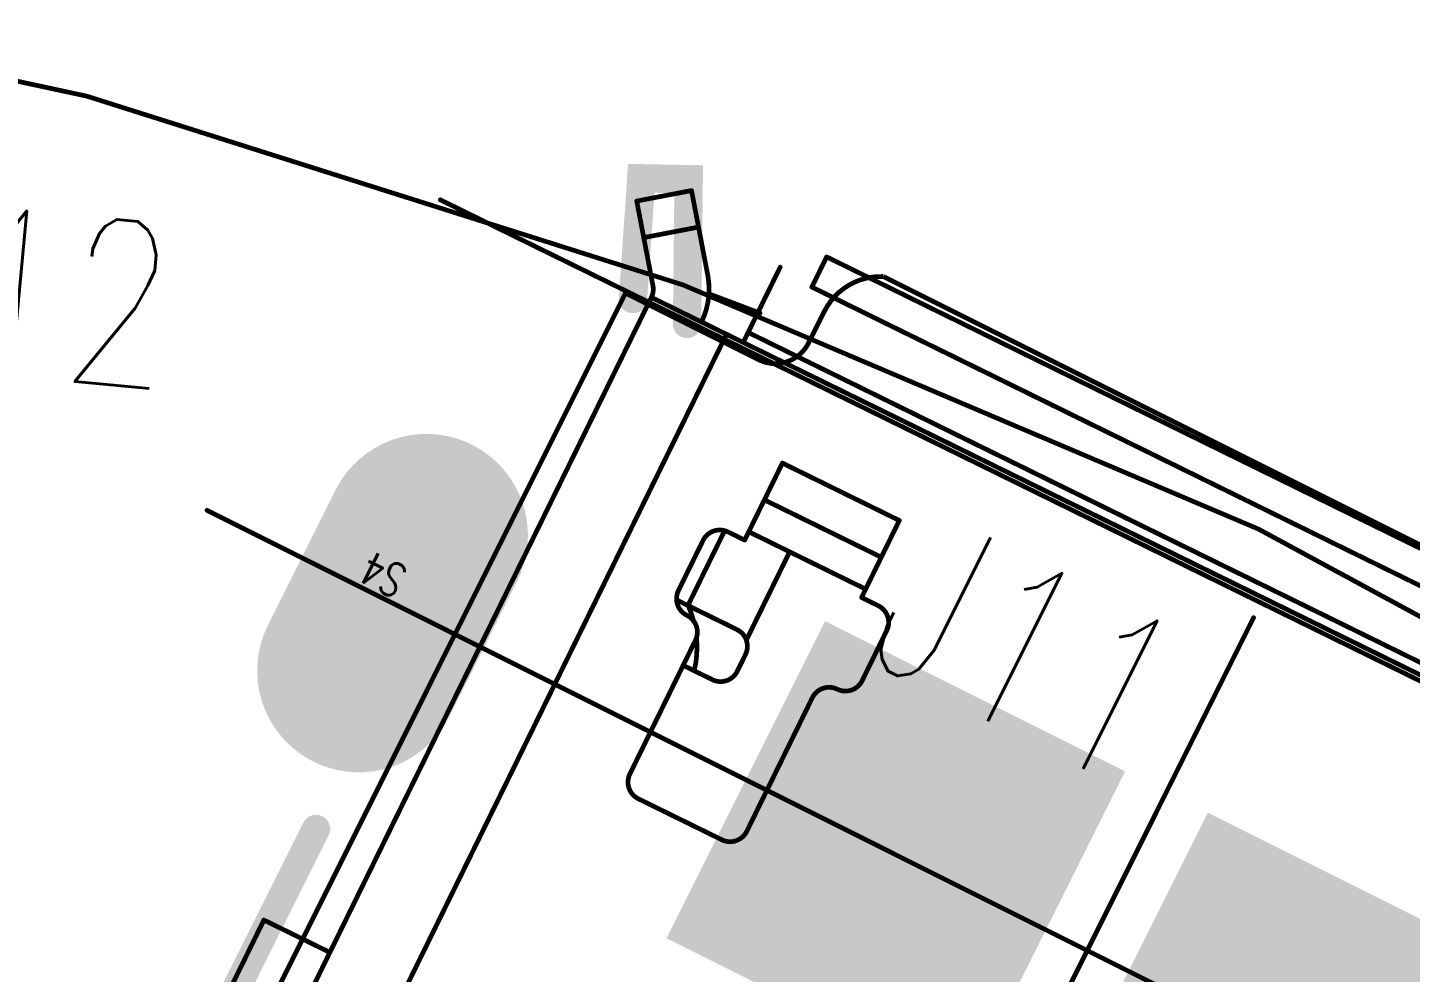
# Model space of a CAD drawing. Extents: x -79 to 36, y -58 to 47.
# Drawn here: x 8.78 to 16.22, y 29.6 to 34.68 of the extents above; entities that cross this region are included whole.
import ezdxf

# ---------------------------------------------------------------- set-up
doc = ezdxf.new("R2010")
doc.units = 0
doc.header["$MEASUREMENT"] = 0
doc.linetypes.add('PADS_DASH_38100', pattern=[0.254, 0.127, -0.127])
doc.layers.get('0').update_dxf_attribs({"linetype": 'CONTINUOUS'})
for name, color, linetype in [('2D_LINE_00', 2, 'CONTINUOUS'), ('BOARD_OUTLINE_00', 254, 'CONTINUOUS'), ('DRIL_PLTE_THRU_01', 5, 'CONTINUOUS'), ('DRIL_SYMBOL', 254, 'CONTINUOUS'), ('PADS_INNER', 186, 'CONTINUOUS'), ('PADS_TOP', 186, 'CONTINUOUS'), ('PART_NAME_01', 254, 'CONTINUOUS'), ('PART_NAME_26', 2, 'CONTINUOUS'), ('PART_TOP_2DLINE_01', 254, 'CONTINUOUS'), ('PART_TOP_2DLINE_20', 6, 'CONTINUOUS'), ('PART_TOP_2DLINE_26', 2, 'CONTINUOUS'), ('PART_TOP_TEXT_20', 6, 'CONTINUOUS')]:
    doc.layers.add(name, color=color, linetype=linetype)
doc.styles.add('W0$0254', font='simplex', dxfattribs={"width": 0.75})
doc.styles.add('W0$127', font='simplex', dxfattribs={"width": 0.75})

# ---------------------------------------------------------------- blocks, each defined once
blk = doc.blocks.new('BOARD_354')
at = {"layer": 'BOARD_OUTLINE_00', "const_width": 0.0254}
blk.add_lwpolyline([(0, 0, -0.345792), (0.0912, -1.3559), (-7.6554, -12.7121, -0.342864), (-8.9403, -13.1259), (-17.4174, -10.0405, 0.397948), (3.9744, -53.9001), (7.9759, -41.5846, -0.500217), (9.642, -41.0158), (22.9292, -50.0797, -0.202089), (23.3926, -50.7974), (24.189, -55.3136, 0.397948), (51.4764, -14.8564), (46.682, -15.8771, -0.204816), (45.8334, -15.7099), (32.7133, -6.7599, -0.496948), (32.6261, -5.0086), (42.5935, 3.3551, 0.397948), (-6.0859, 6.7591)], format="xyb", close=True, dxfattribs=at)
blk = doc.blocks.new('SMOOTH_0$0254')
at = {"const_width": 0.0127}
blk.add_lwpolyline([(-0.00635, 0, 1), (0.00635, 0, 1)], format="xyb", close=True, dxfattribs=at)
blk = doc.blocks.new('DRAWING_38')
at = {"layer": '2D_LINE_00', "const_width": 0.0254}
blk.add_lwpolyline([(0, 0), (-0.7051, -1.4363)], dxfattribs=at)
at = {"layer": '2D_LINE_00'}
for p in [(0, 0), (-0.7051, -1.4363)]:
    blk.add_blockref('SMOOTH_0$0254', p, dxfattribs=at)
blk = doc.blocks.new('DRAWING_39')
at = {"layer": '2D_LINE_00', "const_width": 0.0254}
blk.add_lwpolyline([(0, 0), (2.2034, 4.4883)], dxfattribs=at)
at = {"layer": '2D_LINE_00'}
for p in [(2.2034, 4.4883), (0, 0)]:
    blk.add_blockref('SMOOTH_0$0254', p, dxfattribs=at)
blk = doc.blocks.new('DRAWING_48')
at = {"layer": '2D_LINE_00', "const_width": 0.0254}
blk.add_lwpolyline([(0, 0), (-2.2034, -4.4883)], dxfattribs=at)
at = {"layer": '2D_LINE_00'}
for p in [(0, 0), (-2.2034, -4.4883)]:
    blk.add_blockref('SMOOTH_0$0254', p, dxfattribs=at)
blk = doc.blocks.new('DRAWING_49')
at = {"layer": '2D_LINE_00', "const_width": 0.0254}
blk.add_lwpolyline([(0, 0), (0.198668, 0.404682)], dxfattribs=at)
at = {"layer": '2D_LINE_00'}
for p in [(0.198668, 0.404682), (0, 0)]:
    blk.add_blockref('SMOOTH_0$0254', p, dxfattribs=at)
blk = doc.blocks.new('DRAWING_53')
at = {"layer": '2D_LINE_00', "const_width": 0.0254}
blk.add_lwpolyline([(0, 0), (-0.0796, -0.1621)], dxfattribs=at)
at = {"layer": '2D_LINE_00'}
for p in [(0, 0), (-0.0796, -0.1621)]:
    blk.add_blockref('SMOOTH_0$0254', p, dxfattribs=at)
blk = doc.blocks.new('DRAWING_56')
at = {"layer": '2D_LINE_00', "const_width": 0.0254}
blk.add_lwpolyline([(0, 0), (-0.1322, -0.2693)], dxfattribs=at)
at = {"layer": '2D_LINE_00'}
for p in [(0, 0), (-0.1322, -0.2693)]:
    blk.add_blockref('SMOOTH_0$0254', p, dxfattribs=at)
blk = doc.blocks.new('DRAWING_58')
at = {"layer": '2D_LINE_00', "const_width": 0.0254}
blk.add_lwpolyline([(0, 0), (0.197, 0.4013)], dxfattribs=at)
at = {"layer": '2D_LINE_00'}
for p in [(0.197, 0.4013), (0, 0)]:
    blk.add_blockref('SMOOTH_0$0254', p, dxfattribs=at)
blk = doc.blocks.new('DRAWING_61')
at = {"layer": '2D_LINE_00', "const_width": 0.0254}
blk.add_lwpolyline([(0, 0), (-0.3525, -0.7181)], dxfattribs=at)
at = {"layer": '2D_LINE_00'}
for p in [(0, 0), (-0.3525, -0.7181)]:
    blk.add_blockref('SMOOTH_0$0254', p, dxfattribs=at)
blk = doc.blocks.new('DRAWING_62')
at = {"layer": '2D_LINE_00', "const_width": 0.0254}
blk.add_lwpolyline([(0, 0), (0.2031, 0.4138)], dxfattribs=at)
at = {"layer": '2D_LINE_00'}
for p in [(0.2031, 0.4138), (0, 0)]:
    blk.add_blockref('SMOOTH_0$0254', p, dxfattribs=at)
blk = doc.blocks.new('DRAWING_66')
at = {"layer": '2D_LINE_00', "const_width": 0.0254}
blk.add_lwpolyline([(0, 0), (-0.2329, -0.4745)], dxfattribs=at)
at = {"layer": '2D_LINE_00'}
for p in [(0, 0), (-0.2329, -0.4745)]:
    blk.add_blockref('SMOOTH_0$0254', p, dxfattribs=at)
blk = doc.blocks.new('DRAWING_70')
at = {"layer": '2D_LINE_00', "const_width": 0.0254}
blk.add_lwpolyline([(0, 0), (0.044068, 0.089766)], dxfattribs=at)
at = {"layer": '2D_LINE_00'}
for p in [(0.044068, 0.089766), (0, 0)]:
    blk.add_blockref('SMOOTH_0$0254', p, dxfattribs=at)
blk = doc.blocks.new('DRAWING_79')
at = {"layer": '2D_LINE_00', "const_width": 0.0254}
blk.add_lwpolyline([(0, 0), (0.3525, 0.7181)], dxfattribs=at)
at = {"layer": '2D_LINE_00'}
for p in [(0.3525, 0.7181), (0, 0)]:
    blk.add_blockref('SMOOTH_0$0254', p, dxfattribs=at)
blk = doc.blocks.new('DRAWING_80')
at = {"layer": '2D_LINE_00', "const_width": 0.0254}
blk.add_lwpolyline([(0, 0), (0.2031, 0.4138)], dxfattribs=at)
at = {"layer": '2D_LINE_00'}
for p in [(0.2031, 0.4138), (0, 0)]:
    blk.add_blockref('SMOOTH_0$0254', p, dxfattribs=at)
blk = doc.blocks.new('DRAWING_83')
at = {"layer": '2D_LINE_00', "const_width": 0.0254}
blk.add_lwpolyline([(0, 0), (0.1322, 0.2693)], dxfattribs=at)
at = {"layer": '2D_LINE_00'}
for p in [(0.1322, 0.2693), (0, 0)]:
    blk.add_blockref('SMOOTH_0$0254', p, dxfattribs=at)
blk = doc.blocks.new('DRAWING_180')
at = {"layer": '2D_LINE_00', "const_width": 0.0254}
blk.add_lwpolyline([(0, 0), (-0.0872, 0.4548)], dxfattribs=at)
at = {"layer": '2D_LINE_00'}
for p in [(-0.0872, 0.4548), (0, 0)]:
    blk.add_blockref('SMOOTH_0$0254', p, dxfattribs=at)
blk = doc.blocks.new('DRAWING_181')
at = {"layer": '2D_LINE_00', "const_width": 0.0254}
blk.add_lwpolyline([(0, 0), (-0.0872, 0.4548)], dxfattribs=at)
at = {"layer": '2D_LINE_00'}
for p in [(-0.0872, 0.4548), (0, 0)]:
    blk.add_blockref('SMOOTH_0$0254', p, dxfattribs=at)
blk = doc.blocks.new('DRAWING_191')
at = {"layer": '2D_LINE_00', "const_width": 0.0254}
blk.add_lwpolyline([(0, 0), (-0.2946, -0.0565)], dxfattribs=at)
at = {"layer": '2D_LINE_00'}
for p in [(0, 0), (-0.2946, -0.0565)]:
    blk.add_blockref('SMOOTH_0$0254', p, dxfattribs=at)
blk = doc.blocks.new('DRAWING_192')
at = {"layer": '2D_LINE_00', "const_width": 0.0254}
blk.add_lwpolyline([(0, 0), (-0.2946, -0.0565)], dxfattribs=at)
at = {"layer": '2D_LINE_00'}
for p in [(0, 0), (-0.2946, -0.0565)]:
    blk.add_blockref('SMOOTH_0$0254', p, dxfattribs=at)
blk = doc.blocks.new('DRAWING_224')
at = {"layer": '2D_LINE_00', "const_width": 0.0254}
blk.add_lwpolyline([(0, 0), (-0.3546, 0.1741)], dxfattribs=at)
at = {"layer": '2D_LINE_00'}
for p in [(-0.3546, 0.1741), (0, 0)]:
    blk.add_blockref('SMOOTH_0$0254', p, dxfattribs=at)
blk = doc.blocks.new('DRAWING_245')
at = {"layer": '2D_LINE_00', "const_width": 0.0254}
blk.add_lwpolyline([(0, 0), (0.4488, -0.2203)], dxfattribs=at)
at = {"layer": '2D_LINE_00'}
for p in [(0, 0), (0.4488, -0.2203)]:
    blk.add_blockref('SMOOTH_0$0254', p, dxfattribs=at)
blk = doc.blocks.new('DRAWING_251')
at = {"layer": '2D_LINE_00', "const_width": 0.0254}
blk.add_lwpolyline([(0, 0), (0.1571, -0.0771)], dxfattribs=at)
at = {"layer": '2D_LINE_00'}
for p in [(0, 0), (0.1571, -0.0771)]:
    blk.add_blockref('SMOOTH_0$0254', p, dxfattribs=at)
blk = doc.blocks.new('DRAWING_258')
at = {"layer": '2D_LINE_00', "const_width": 0.0254}
blk.add_lwpolyline([(0, 0), (0.3235, -0.1588)], dxfattribs=at)
at = {"layer": '2D_LINE_00'}
for p in [(0, 0), (0.3235, -0.1588)]:
    blk.add_blockref('SMOOTH_0$0254', p, dxfattribs=at)
blk = doc.blocks.new('DRAWING_263')
at = {"layer": '2D_LINE_00', "const_width": 0.0254}
blk.add_lwpolyline([(0, 0), (-0.089766, 0.044068)], dxfattribs=at)
at = {"layer": '2D_LINE_00'}
for p in [(-0.089766, 0.044068), (0, 0)]:
    blk.add_blockref('SMOOTH_0$0254', p, dxfattribs=at)
blk = doc.blocks.new('DRAWING_264')
at = {"layer": '2D_LINE_00', "const_width": 0.0254}
blk.add_lwpolyline([(0, 0), (-0.089766, 0.044068)], dxfattribs=at)
at = {"layer": '2D_LINE_00'}
for p in [(-0.089766, 0.044068), (0, 0)]:
    blk.add_blockref('SMOOTH_0$0254', p, dxfattribs=at)
blk = doc.blocks.new('DRAWING_265')
at = {"layer": '2D_LINE_00', "const_width": 0.0254}
blk.add_lwpolyline([(0, 0), (0.6284, -0.3085)], dxfattribs=at)
at = {"layer": '2D_LINE_00'}
for p in [(0, 0), (0.6284, -0.3085)]:
    blk.add_blockref('SMOOTH_0$0254', p, dxfattribs=at)
blk = doc.blocks.new('DRAWING_268')
at = {"layer": '2D_LINE_00', "const_width": 0.0254}
blk.add_lwpolyline([(0, 0), (-0.628364, 0.308478)], dxfattribs=at)
at = {"layer": '2D_LINE_00'}
for p in [(-0.628364, 0.308478), (0, 0)]:
    blk.add_blockref('SMOOTH_0$0254', p, dxfattribs=at)
blk = doc.blocks.new('DRAWING_274')
at = {"layer": '2D_LINE_00', "const_width": 0.0254}
blk.add_lwpolyline([(0, 0), (-0.628364, 0.308478)], dxfattribs=at)
at = {"layer": '2D_LINE_00'}
for p in [(-0.628364, 0.308478), (0, 0)]:
    blk.add_blockref('SMOOTH_0$0254', p, dxfattribs=at)
blk = doc.blocks.new('DRAWING_276')
at = {"layer": '2D_LINE_00', "linetype": 'PADS_DASH_38100', "const_width": 0.0254}
blk.add_lwpolyline([(0, 0), (-6.7325, 3.3051)], dxfattribs=at)
at = {"layer": '2D_LINE_00'}
for p in [(-6.7325, 3.3051), (0, 0)]:
    blk.add_blockref('SMOOTH_0$0254', p, dxfattribs=at)
blk = doc.blocks.new('DRAWING_277')
at = {"layer": '2D_LINE_00', "const_width": 0.0254}
blk.add_lwpolyline([(0, 0), (-1.122078, 0.550854)], dxfattribs=at)
at = {"layer": '2D_LINE_00'}
for p in [(-1.122078, 0.550854), (0, 0)]:
    blk.add_blockref('SMOOTH_0$0254', p, dxfattribs=at)
blk = doc.blocks.new('DRAWING_278')
at = {"layer": '2D_LINE_00', "const_width": 0.0254}
blk.add_lwpolyline([(0, 0), (-6.7325, 3.3051)], dxfattribs=at)
at = {"layer": '2D_LINE_00'}
for p in [(-6.7325, 3.3051), (0, 0)]:
    blk.add_blockref('SMOOTH_0$0254', p, dxfattribs=at)
blk = doc.blocks.new('DRAWING_279')
at = {"layer": '2D_LINE_00', "const_width": 0.0254}
blk.add_lwpolyline([(0, 0), (5.745, -2.8204)], dxfattribs=at)
at = {"layer": '2D_LINE_00'}
for p in [(0, 0), (5.745, -2.8204)]:
    blk.add_blockref('SMOOTH_0$0254', p, dxfattribs=at)
blk = doc.blocks.new('DRAWING_281')
at = {"layer": '2D_LINE_00', "const_width": 0.0254}
blk.add_lwpolyline([(0, 0), (5.386, -2.6441)], dxfattribs=at)
at = {"layer": '2D_LINE_00'}
for p in [(0, 0), (5.386, -2.6441)]:
    blk.add_blockref('SMOOTH_0$0254', p, dxfattribs=at)
blk = doc.blocks.new('DRAWING_282')
at = {"layer": '2D_LINE_00', "const_width": 0.0254}
blk.add_lwpolyline([(0, 0), (-5.385976, 2.6441)], dxfattribs=at)
at = {"layer": '2D_LINE_00'}
for p in [(-5.385976, 2.6441), (0, 0)]:
    blk.add_blockref('SMOOTH_0$0254', p, dxfattribs=at)
blk = doc.blocks.new('DRAWING_287')
at = {"layer": '2D_LINE_00', "const_width": 0.0254}
blk.add_lwpolyline([(12.7189, 33.1433, 0.002182), (12.4581, 33.2422)], format="xyb", dxfattribs=at)
at = {"layer": '2D_LINE_00'}
for p in [(12.4581, 33.2422), (12.7189, 33.1433)]:
    blk.add_blockref('SMOOTH_0$0254', p, dxfattribs=at)
blk = doc.blocks.new('DRAWING_304')
at = {"layer": '2D_LINE_00', "const_width": 0.0254}
blk.add_lwpolyline([(0.5352, -0.1268, 0.080458), (0.5479, 0.0484)], format="xyb", dxfattribs=at)
at = {"layer": '2D_LINE_00'}
for p in [(0.5479, 0.0484), (0.5352, -0.1268)]:
    blk.add_blockref('SMOOTH_0$0254', p, dxfattribs=at)
blk = doc.blocks.new('DRAWING_305')
at = {"layer": '2D_LINE_00', "const_width": 0.0254}
blk.add_lwpolyline([(0.5322, 0.1388, 0.040601), (0.5026, 0.2234)], format="xyb", dxfattribs=at)
at = {"layer": '2D_LINE_00'}
for p in [(0.5026, 0.2234), (0.5322, 0.1388)]:
    blk.add_blockref('SMOOTH_0$0254', p, dxfattribs=at)
blk = doc.blocks.new('DRAWING_310')
at = {"layer": '2D_LINE_00', "const_width": 0.0254}
blk.add_lwpolyline([(-0.0898, 0.0441, 0.413702), (-0.0441, -0.0898)], format="xyb", dxfattribs=at)
at = {"layer": '2D_LINE_00'}
for p in [(-0.0898, 0.0441), (-0.0441, -0.0898)]:
    blk.add_blockref('SMOOTH_0$0254', p, dxfattribs=at)
blk = doc.blocks.new('DRAWING_311')
at = {"layer": '2D_LINE_00', "const_width": 0.0254}
blk.add_lwpolyline([(0.0898, -0.0441, 0.413702), (0.0441, 0.0898)], format="xyb", dxfattribs=at)
at = {"layer": '2D_LINE_00'}
for p in [(0.0441, 0.0898), (0.0898, -0.0441)]:
    blk.add_blockref('SMOOTH_0$0254', p, dxfattribs=at)
blk = doc.blocks.new('DRAWING_312')
at = {"layer": '2D_LINE_00', "const_width": 0.0254}
blk.add_lwpolyline([(-0.089766, 0.044068, 0.41370246), (-0.044068, -0.089766)], format="xyb", dxfattribs=at)
at = {"layer": '2D_LINE_00'}
for p in [(-0.089766, 0.044068), (-0.044068, -0.089766)]:
    blk.add_blockref('SMOOTH_0$0254', p, dxfattribs=at)
blk = doc.blocks.new('DRAWING_313')
at = {"layer": '2D_LINE_00', "const_width": 0.0254}
blk.add_lwpolyline([(0.3591, -0.1763, 0.16286), (0.3928, 0.0753)], format="xyb", dxfattribs=at)
at = {"layer": '2D_LINE_00'}
for p in [(0.3928, 0.0753), (0.3591, -0.1763)]:
    blk.add_blockref('SMOOTH_0$0254', p, dxfattribs=at)
blk = doc.blocks.new('DRAWING_314')
at = {"layer": '2D_LINE_00', "const_width": 0.0254}
blk.add_lwpolyline([(0.0898, -0.0441, 0.162412), (0.0982, 0.0188)], format="xyb", dxfattribs=at)
at = {"layer": '2D_LINE_00'}
for p in [(0.0982, 0.0188), (0.0898, -0.0441)]:
    blk.add_blockref('SMOOTH_0$0254', p, dxfattribs=at)
blk = doc.blocks.new('DRAWING_315')
at = {"layer": '2D_LINE_00', "const_width": 0.0254}
blk.add_lwpolyline([(-0.044068, -0.089766, 0.41370246), (0.089766, -0.044068)], format="xyb", dxfattribs=at)
at = {"layer": '2D_LINE_00'}
for p in [(0.089766, -0.044068), (-0.044068, -0.089766)]:
    blk.add_blockref('SMOOTH_0$0254', p, dxfattribs=at)
blk = doc.blocks.new('DRAWING_316')
at = {"layer": '2D_LINE_00', "const_width": 0.0254}
blk.add_lwpolyline([(0.044068, 0.089766, 0.41370246), (-0.089766, 0.044068)], format="xyb", dxfattribs=at)
at = {"layer": '2D_LINE_00'}
for p in [(0.044068, 0.089766), (-0.089766, 0.044068)]:
    blk.add_blockref('SMOOTH_0$0254', p, dxfattribs=at)
blk = doc.blocks.new('DRAWING_317')
at = {"layer": '2D_LINE_00', "const_width": 0.0254}
blk.add_lwpolyline([(-0.044068, -0.089766, 0.41370246), (0.089766, -0.044068)], format="xyb", dxfattribs=at)
at = {"layer": '2D_LINE_00'}
for p in [(0.089766, -0.044068), (-0.044068, -0.089766)]:
    blk.add_blockref('SMOOTH_0$0254', p, dxfattribs=at)
blk = doc.blocks.new('DRAWING_318')
at = {"layer": '2D_LINE_00', "const_width": 0.0254}
blk.add_lwpolyline([(0.089766, -0.044068, 0.41370246), (0.044068, 0.089766)], format="xyb", dxfattribs=at)
at = {"layer": '2D_LINE_00'}
for p in [(0.044068, 0.089766), (0.089766, -0.044068)]:
    blk.add_blockref('SMOOTH_0$0254', p, dxfattribs=at)
blk = doc.blocks.new('DRAWING_319')
at = {"layer": '2D_LINE_00', "const_width": 0.0254}
blk.add_lwpolyline([(0.089766, -0.044068, 0.41370246), (0.044068, 0.089766)], format="xyb", dxfattribs=at)
at = {"layer": '2D_LINE_00'}
for p in [(0.044068, 0.089766), (0.089766, -0.044068)]:
    blk.add_blockref('SMOOTH_0$0254', p, dxfattribs=at)
blk = doc.blocks.new('DRAWING_320')
at = {"layer": '2D_LINE_00', "const_width": 0.0254}
blk.add_lwpolyline([(-0.044068, -0.089766, 0.41370246), (0.089766, -0.044068)], format="xyb", dxfattribs=at)
at = {"layer": '2D_LINE_00'}
for p in [(0.089766, -0.044068), (-0.044068, -0.089766)]:
    blk.add_blockref('SMOOTH_0$0254', p, dxfattribs=at)
blk = doc.blocks.new('DRAWING_321')
at = {"layer": '2D_LINE_00', "const_width": 0.0254}
blk.add_lwpolyline([(0.044068, 0.089766, 0.41370246), (-0.089766, 0.044068)], format="xyb", dxfattribs=at)
at = {"layer": '2D_LINE_00'}
for p in [(0.044068, 0.089766), (-0.089766, 0.044068)]:
    blk.add_blockref('SMOOTH_0$0254', p, dxfattribs=at)
blk = doc.blocks.new('SMOOTH_0$1524')
at = {"const_width": 0.0762}
blk.add_lwpolyline([(-0.0381, 0, 1), (0.0381, 0, 1)], format="xyb", close=True, dxfattribs=at)
blk = doc.blocks.new('PART_BODY_TOP_3')
at = {"layer": 'PART_TOP_2DLINE_20'}
for points, const_width in [([(-3.43, 3.1859), (-3.7701, 3.8859), (-4, 3.776), (-3.7501, 3.1758)], 0.1524), ([(0, 3.1359), (0, -2.9342)], 0.0254), ([(5.2901, 1.1359), (-5.2901, 1.1359)], 0.0254)]:
    blk.add_lwpolyline(points, dxfattribs=dict(at, const_width=const_width))
at = {"layer": 'PART_TOP_2DLINE_20', "const_width": 0.0254}
blk.add_lwpolyline([(2.8001, 3.3858, 0.414214), (3, 3.1859), (3.8001, 3.1859), (3.8001, -2.0142), (-3.8001, -2.0142), (-3.8001, 3.1859), (-3, 3.1859, 0.414214), (-2.8001, 3.3858), (-2.8001, 3.5758, -0.29479), (-2.5999, 3.886), (2.5999, 3.886, -0.293842), (2.8001, 3.5758)], format="xyb", close=True, dxfattribs=at)
at = {"layer": 'PART_TOP_2DLINE_26', "const_width": 0.1524}
blk.add_lwpolyline([(-2.86, -2.2342), (-4, -2.2342), (-4, -0.1341)], dxfattribs=at)
at = {"layer": 'PART_TOP_2DLINE_20'}
for name, p in [('SMOOTH_0$1524', (-3.7701, 3.8859)), ('SMOOTH_0$1524', (-4, 3.776)), ('SMOOTH_0$1524', (-3.7501, 3.1758)), ('SMOOTH_0$1524', (-3.43, 3.1859)), ('SMOOTH_0$0254', (0, 3.1359)), ('SMOOTH_0$0254', (-5.2901, 1.1359))]:
    blk.add_blockref(name, p, dxfattribs=at)
at = {"layer": 'PART_TOP_2DLINE_26'}
blk.add_blockref('SMOOTH_0$1524', (-4, -0.1341), dxfattribs=at)
at = {"layer": 'PART_TOP_TEXT_20', "style": 'W0$0254', "width": 0.75}
blk.add_text('S4', height=0.1778, rotation=180, dxfattribs=at).set_placement((-4.175, 1.3391))
blk = doc.blocks.new('DRIL_HOLE_0')
blk.add_lwpolyline([(0, 0, 1), (0, 0, 1)], format="xyb", close=True)
blk = doc.blocks.new('PAD_3')
blk.add_lwpolyline([(0, 0, 1), (0, 0, 1)], format="xyb", close=True)
blk = doc.blocks.new('PAD_4')
at = {"const_width": 1.8034}
blk.add_lwpolyline([(-0.9525, 0), (0.9525, 0)], dxfattribs=at)
blk = doc.blocks.new('STK_TOP_15')
at = {"layer": 'DRIL_PLTE_THRU_01'}
blk.add_blockref('DRIL_HOLE_0', (0, 0), dxfattribs=at)
at = {"layer": 'PADS_INNER'}
blk.add_blockref('PAD_3', (0, 0), dxfattribs=at)
at = {"layer": 'PADS_TOP', "rotation": 90}
blk.add_blockref('PAD_4', (0, 0), dxfattribs=at)
blk = doc.blocks.new('DRIL_SYMBOL_0$8382')
at = {"layer": 'DRIL_SYMBOL', "const_width": 0.0508}
for points in [[(0, -0.254), (0, 0.254)], [(-0.254, 0), (0.254, 0)]]:
    blk.add_lwpolyline(points, dxfattribs=at)
blk = doc.blocks.new('DRIL_HOLE_0$8382')
at = {"const_width": 0.4191}
blk.add_lwpolyline([(-0.20955, 0, 1), (0.20955, 0, 1)], format="xyb", close=True, dxfattribs=at)
blk.add_blockref('DRIL_SYMBOL_0$8382', (0, 0))
blk = doc.blocks.new('PAD_6')
at = {"const_width": 0.5461}
blk.add_lwpolyline([(-0.4064, -0.27305), (0.4064, -0.27305, 1), (0.4064, 0.27305), (-0.4064, 0.27305, 1)], format="xyb", close=True, dxfattribs=at)
blk = doc.blocks.new('STK_TOP_17')
at = {"layer": 'DRIL_PLTE_THRU_01'}
blk.add_blockref('DRIL_HOLE_0$8382', (0, 0), dxfattribs=at)
at = {"layer": 'PADS_INNER', "rotation": 90}
blk.add_blockref('PAD_6', (0, 0), dxfattribs=at)
at = {"layer": 'PADS_TOP', "rotation": 90}
blk.add_blockref('PAD_6', (0, 0), dxfattribs=at)
blk = doc.blocks.new('SYM_TOP_3')
for name, p in [('PART_BODY_TOP_3', (0, 0)), ('STK_TOP_15', (-1.1501, 1.1359)), ('STK_TOP_15', (1.1501, 1.1359)), ('STK_TOP_17', (-4.175, 1.1359))]:
    blk.add_blockref(name, p)
blk = doc.blocks.new('PART_TOP_1')
blk.add_blockref('SYM_TOP_3', (0, 0))
at = {"layer": 'PART_NAME_26', "style": 'W0$127', "width": 0.75}
blk.add_text('J11', height=0.889, dxfattribs=at).set_placement((-1.8, 2))
blk = doc.blocks.new('SMOOTH_0$127')
at = {"const_width": 0.0635}
blk.add_lwpolyline([(-0.03175, 0, 1), (0.03175, 0, 1)], format="xyb", close=True, dxfattribs=at)
blk = doc.blocks.new('PART_BODY_TOP_20')
at = {"layer": 'PART_TOP_2DLINE_01', "const_width": 0.127}
blk.add_lwpolyline([(-2.5, 1.5), (2.5, 1.5), (2.5, -1.5), (-2.5, -1.5)], close=True, dxfattribs=at)
blk.add_lwpolyline([(0, 1.5), (0, -1.5)], dxfattribs=at)
at = {"layer": 'PART_TOP_2DLINE_01'}
for p in [(-2.5, 1.5), (0, 1.5), (2.5, 1.5), (-2.5, -1.5), (0, -1.5), (2.5, -1.5)]:
    blk.add_blockref('SMOOTH_0$127', p, dxfattribs=at)
blk = doc.blocks.new('DRIL_SYMBOL_0$889')
at = {"layer": 'DRIL_SYMBOL', "const_width": 0.0508}
for points in [[(0, -0.254), (0, 0.254)], [(-0.254, 0), (0.254, 0)]]:
    blk.add_lwpolyline(points, dxfattribs=at)
blk = doc.blocks.new('DRIL_HOLE_0$889')
at = {"const_width": 0.4445}
blk.add_lwpolyline([(-0.22225, 0, 1), (0.22225, 0, 1)], format="xyb", close=True, dxfattribs=at)
blk.add_blockref('DRIL_SYMBOL_0$889', (0, 0))
blk = doc.blocks.new('PAD_2')
at = {"const_width": 0.762}
blk.add_lwpolyline([(0, -0.381, 1), (0, 0.381, 1)], format="xyb", close=True, dxfattribs=at)
blk = doc.blocks.new('STK_TOP_13')
at = {"layer": 'DRIL_PLTE_THRU_01'}
blk.add_blockref('DRIL_HOLE_0$889', (0, 0), dxfattribs=at)
at = {"layer": 'PADS_INNER'}
blk.add_blockref('PAD_2', (0, 0), dxfattribs=at)
at = {"layer": 'PADS_TOP'}
blk.add_blockref('PAD_2', (0, 0), dxfattribs=at)
blk = doc.blocks.new('SYM_TOP_20')
for name, p in [('PART_BODY_TOP_20', (0, 0)), ('STK_TOP_13', (-1.27, 0)), ('STK_TOP_13', (1.27, 0))]:
    blk.add_blockref(name, p)
blk = doc.blocks.new('PART_TOP_35')
blk.add_blockref('SYM_TOP_20', (0, 0))
at = {"layer": 'PART_NAME_01', "style": 'W0$127', "width": 0.75}
blk.add_text('J12', height=0.889, dxfattribs=at).set_placement((2.587524, -0.06452))

msp = doc.modelspace()

# ---------------------------------------------------------------- block references
for name, p in [('BOARD_354', (-16.455, 20.6663)), ('DRAWING_277', (12.1221, 33.2019)), ('DRAWING_192', (12.3509, 33.8025)), ('DRAWING_180', (12.1435, 33.2912)), ('DRAWING_181', (12.4381, 33.3477)), ('DRAWING_191', (12.3886, 33.6061)), ('DRAWING_53', (13.0773, 33.4459)), ('DRAWING_282', (18.4633, 30.8018)), ('DRAWING_49', (12.6288, 32.986)), ('DRAWING_314', (12.0453, 33.2724)), ('DRAWING_313', (12.0453, 33.2724)), ('DRAWING_39', (9.9316, 28.74)), ('DRAWING_278', (18.8675, 29.9232)), ('DRAWING_287', (0, 0)), ('DRAWING_281', (12.9978, 33.2838)), ('DRAWING_276', (18.8545, 29.8968)), ('DRAWING_48', (12.539, 33.03)), ('DRAWING_279', (12.6553, 33.04)), ('DRAWING_62', (12.6365, 31.9238)), ('DRAWING_274', (13.468, 32.0291)), ('DRAWING_268', (13.371, 31.8316)), ('DRAWING_80', (13.2649, 31.6154)), ('DRAWING_58', (12.3315, 31.5723)), ('DRAWING_321', (12.5027, 31.8781)), ('DRAWING_264', (12.6365, 31.9238)), ('DRAWING_265', (12.6585, 31.9687)), ('DRAWING_56', (12.4129, 31.9222)), ('DRAWING_66', (12.8785, 31.8608)), ('DRAWING_310', (12.3705, 31.6089)), ('DRAWING_258', (12.2718, 31.6016)), ('DRAWING_263', (13.3546, 31.5713)), ('DRAWING_311', (12.2823, 31.4293)), ('DRAWING_305', (11.8303, 31.3482)), ('DRAWING_318', (13.3106, 31.4815)), ('DRAWING_319', (12.5512, 31.353)), ('DRAWING_83', (13.2681, 31.1682)), ('DRAWING_61', (12.3721, 31.3852)), ('DRAWING_304', (11.8303, 31.3482)), ('DRAWING_70', (12.5969, 31.2192)), ('DRAWING_251', (12.306, 31.2506)), ('DRAWING_320', (12.5071, 31.2632)), ('DRAWING_316', (13.0902, 31.0327)), ('DRAWING_317', (13.1784, 31.2122)), ('DRAWING_79', (12.6479, 30.3586)), ('DRAWING_312', (12.1093, 30.6231)), ('DRAWING_245', (12.0652, 30.5333)), ('DRAWING_315', (12.5581, 30.4027)), ('DRAWING_38', (10.0521, 29.8818)), ('DRAWING_224', (10.4067, 29.7077))]:
    msp.add_blockref(name, p)
for name, p, rotation in [('PART_TOP_35', (5.3563, 33.1839), 354.667), ('PART_TOP_1', (13.97, 28.702), 333.435)]:
    msp.add_blockref(name, p, dxfattribs=dict(rotation=rotation))

doc.saveas('drawing.dxf')
